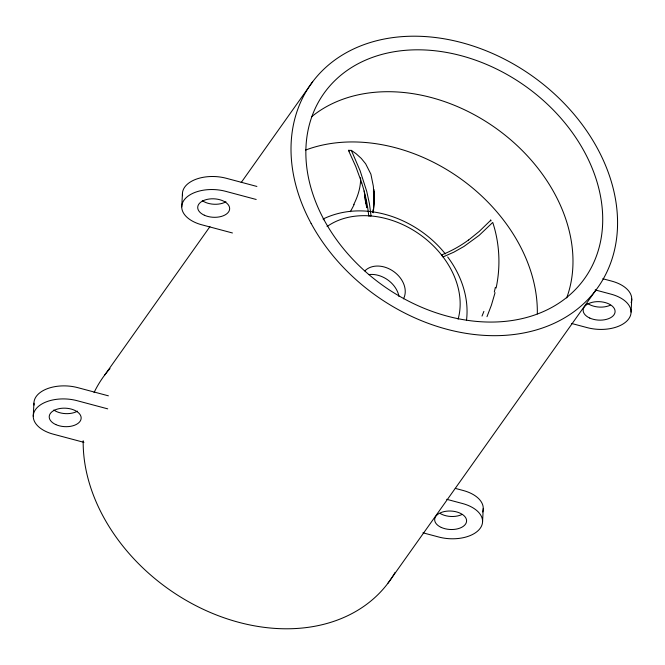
<?xml version="1.0" encoding="UTF-8"?>
<svg xmlns="http://www.w3.org/2000/svg" width="665" height="665" viewBox="0 0 665 665"><rect width="100%" height="100%" fill="white"/><g stroke="black" fill="none" stroke-linecap="round" stroke-linejoin="round"><path stroke-width="1" d="M373.447 192.285L373.497 189.55A142.343 84.081 -3.2 0 0 373.331 186.15L370.904 174.18L365.65 163.798L361.245 158.386L356.016 153.648L351.353 150.381L348.443 150.323L355.775 166.549L361.768 182.95M33.25 416.232L33.932 403.206M181.744 206.857L182.426 193.831M482.574 521.46L483.256 508.434M631.068 312.084L631.75 299.059M373.14 212.509L373.348 209.4L373.132 212.335M373.398 211.977L374.013 192.035L374.087 202.642L373.339 212.65M373.223 212.717L374.162 200.115L373.788 189.417L374.087 202.642L374.013 192.035M466.514 320.164C469.274 297.679 461.119 274.844 447.695 256.998M496.115 288.02C500.753 266.349 499.656 243.49 492.74 222.418L479.207 235.319L463.912 246.491L453.829 252.176L443.048 256.939L441.477 254.903M495.059 292.708L491.41 305.152L486.988 316.681M353.763 204.504C357.886 196.225 360.846 187.089 360.596 177.746M104.821 374.894L209.949 226.624M241.187 182.559L312.675 81.737M387.919 583.28L595.857 290.181M490.828 220.165L479.257 231.412L468.517 240.082M323.032 219.051C365.193 198.636 417.495 218.81 445.317 253.905M368.634 215.793L371.053 215.967L369.432 203.706L366.723 191.345L360.122 170.764L351.353 150.381M256.89 186.449L226.25 178.27A31.97 18.47 3 0 0 182.576 195.685M602.798 278.743L611.692 281.12A31.97 18.47 3 0 1 631.127 302.6M256.2 199.475L225.568 191.304A31.97 18.47 3 0 0 184.039 200.14A31.97 18.47 3 0 0 201.803 224.803L232.442 232.974M595.192 289.932L611.01 294.146A31.97 18.47 3 0 1 628.774 318.809A31.97 18.47 3 0 1 587.245 327.646L571.435 323.431M108.387 395.825L77.755 387.645A31.97 18.47 3 0 0 34.081 405.06M455.284 488.384L463.197 490.496A31.97 18.47 3 0 1 482.632 511.975M107.705 408.85L77.074 400.679A31.97 18.47 3 0 0 35.544 409.515A31.97 18.47 3 0 0 53.308 434.179L83.948 442.35M446.697 499.307L462.507 503.521A31.97 18.47 3 0 1 480.28 528.185A31.97 18.47 3 0 1 438.75 537.021L422.94 532.806M348.443 150.323L349.275 151.146M490.704 220.015L490.92 220.996M365.6 199.409L366.706 207.721L365.06 195.269M364.179 191.021L365.775 203.573L364.802 195.211M395.085 572.44A175.784 134.721 35.3 0 1 211.179 612.839A175.784 134.721 35.3 0 1 83.183 440.729M94.064 392.566A175.784 134.721 35.3 0 1 109.999 368.568M305.551 150.082A159.849 122.51 35.3 0 1 459.532 177.962A159.849 122.51 35.3 0 1 537.312 313.905M311.494 116.832A159.849 122.51 35.3 0 1 495.483 127.929A159.849 122.51 35.3 0 1 566.688 297.92M327.055 226.549A83.125 63.707 35.3 0 1 419.706 234.396A83.125 63.707 35.3 0 1 458.094 319.183M364.836 270.904A23.973 18.379 35.3 0 1 393.855 271.644A23.973 18.379 35.3 0 1 403.464 298.851M368.743 274.595A23.973 18.379 35.3 0 1 398.992 296.482M77.473 411.161A15.985 9.235 3 0 1 53.79 410.022M461.751 514.602A15.985 9.235 3 0 1 440.338 513.58M225.967 201.786A15.985 9.235 3 0 1 202.285 200.647M610.254 305.227A15.985 9.235 3 0 1 587.727 303.489M354.121 204.571A276.025 158.436 2 0 1 350.289 211.686M361.702 182.958A180.016 137.971 35.3 0 1 368.709 215.809M483.879 311.386A177.322 85.004 84.6 0 1 482.009 316.083M495.334 287.363A142.343 84.455 73.4 0 1 494.311 292.035M468.468 240.023A180.016 137.971 35.3 0 1 441.518 254.969M324.129 219.99A159.849 122.51 35.3 0 0 581.11 283.115A159.849 122.51 35.3 0 0 457.562 54.771A159.849 122.51 35.3 0 0 324.129 219.99M311.112 223.39A175.834 134.762 35.3 0 0 593.795 292.833A175.834 134.762 35.3 0 0 457.894 41.654A175.834 134.762 35.3 0 0 311.112 223.39M55.835 424.594A15.985 9.235 3 0 0 81.08 418.925A15.985 9.235 3 0 0 58.661 408.759A15.985 9.235 3 0 0 55.835 424.594M441.277 527.436A15.985 9.235 3 0 0 466.514 521.776A15.985 9.235 3 0 0 444.104 511.609A15.985 9.235 3 0 0 441.277 527.436M204.33 215.219A15.985 9.235 3 0 0 229.575 209.55A15.985 9.235 3 0 0 207.156 199.384A15.985 9.235 3 0 0 204.33 215.219M589.772 318.061A15.985 9.235 3 0 0 615.017 312.392A15.985 9.235 3 0 0 592.598 302.234A15.985 9.235 3 0 0 589.772 318.061"/></g></svg>
